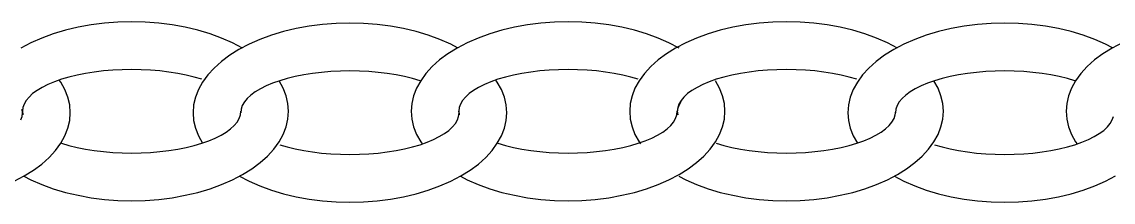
# Model space of a CAD drawing. Extents: x 88 to 321, y 172 to 272.
# Drawn here: x 233.08 to 260.57, y 259.59 to 264.13 of the extents above; entities that cross this region are included whole.
import ezdxf

# ---------------------------------------------------------------- set-up
doc = ezdxf.new("R2010")
doc.units = 0
doc.layers.get('0').update_dxf_attribs({"linetype": 'CONTINUOUS'})

msp = doc.modelspace()

# ---------------------------------------------------------------- linework, layer by layer
at = {"color": 7, "linetype": 'CONTINUOUS'}
for p, q in [((235.849, 264.128), (235.504, 264.12)), ((236.193, 264.12), (235.849, 264.128)), ((246.841, 264.128), (246.496, 264.12)), ((247.185, 264.12), (246.841, 264.128)), ((252.341, 264.128), (251.996, 264.12)), ((252.685, 264.12), (252.341, 264.128)), ((234.179, 263.917), (233.874, 263.827)), ((234.498, 263.993), (234.179, 263.917)), ((234.826, 264.052), (234.498, 263.993)), ((235.163, 264.094), (234.826, 264.052)), ((235.504, 264.12), (235.163, 264.094)), ((236.535, 264.094), (236.193, 264.12)), ((236.871, 264.052), (236.535, 264.094)), ((237.2, 263.993), (236.871, 264.052)), ((237.518, 263.917), (237.2, 263.993)), ((237.824, 263.827), (237.518, 263.917)), ((239.675, 263.882), (239.37, 263.791)), ((239.994, 263.957), (239.675, 263.882)), ((240.322, 264.016), (239.994, 263.957)), ((240.659, 264.058), (240.322, 264.016)), ((241, 264.084), (240.659, 264.058)), ((241.345, 264.092), (241, 264.084)), ((241.689, 264.084), (241.345, 264.092)), ((242.031, 264.058), (241.689, 264.084)), ((242.367, 264.016), (242.031, 264.058)), ((242.696, 263.957), (242.367, 264.016)), ((243.014, 263.882), (242.696, 263.957)), ((243.32, 263.791), (243.014, 263.882)), ((245.171, 263.917), (244.866, 263.827)), ((245.49, 263.993), (245.171, 263.917)), ((245.818, 264.052), (245.49, 263.993)), ((246.155, 264.094), (245.818, 264.052)), ((246.496, 264.12), (246.155, 264.094)), ((247.526, 264.094), (247.185, 264.12)), ((247.863, 264.052), (247.526, 264.094)), ((248.192, 263.993), (247.863, 264.052)), ((248.51, 263.917), (248.192, 263.993)), ((248.816, 263.827), (248.51, 263.917)), ((250.671, 263.917), (250.366, 263.827)), ((250.99, 263.993), (250.671, 263.917)), ((251.318, 264.052), (250.99, 263.993)), ((251.655, 264.094), (251.318, 264.052)), ((251.996, 264.12), (251.655, 264.094)), ((253.026, 264.094), (252.685, 264.12)), ((253.363, 264.052), (253.026, 264.094)), ((253.692, 263.993), (253.363, 264.052)), ((254.01, 263.917), (253.692, 263.993)), ((254.316, 263.827), (254.01, 263.917)), ((256.167, 263.882), (255.861, 263.791)), ((256.485, 263.957), (256.167, 263.882)), ((256.814, 264.016), (256.485, 263.957)), ((257.151, 264.058), (256.814, 264.016)), ((257.492, 264.084), (257.151, 264.058)), ((257.836, 264.092), (257.492, 264.084)), ((258.181, 264.084), (257.836, 264.092)), ((258.522, 264.058), (258.181, 264.084)), ((258.859, 264.016), (258.522, 264.058)), ((259.187, 263.957), (258.859, 264.016)), ((259.506, 263.882), (259.187, 263.957)), ((259.811, 263.791), (259.506, 263.882)), ((233.31, 263.602), (233.056, 263.469)), ((233.583, 263.721), (233.31, 263.602)), ((233.874, 263.827), (233.583, 263.721)), ((238.114, 263.721), (237.824, 263.827)), ((238.388, 263.602), (238.114, 263.721)), ((238.642, 263.469), (238.388, 263.602)), ((239.079, 263.685), (238.806, 263.566)), ((239.37, 263.791), (239.079, 263.685)), ((243.61, 263.685), (243.32, 263.791)), ((243.884, 263.566), (243.61, 263.685)), ((244.302, 263.602), (244.047, 263.469)), ((244.575, 263.721), (244.302, 263.602)), ((244.866, 263.827), (244.575, 263.721)), ((249.106, 263.721), (248.816, 263.827)), ((249.38, 263.602), (249.106, 263.721)), ((249.634, 263.469), (249.38, 263.602)), ((249.802, 263.602), (249.547, 263.469)), ((250.075, 263.721), (249.802, 263.602)), ((250.366, 263.827), (250.075, 263.721)), ((254.606, 263.721), (254.316, 263.827)), ((254.88, 263.602), (254.606, 263.721)), ((255.134, 263.469), (254.88, 263.602)), ((255.571, 263.685), (255.297, 263.566)), ((255.861, 263.791), (255.571, 263.685)), ((260.102, 263.685), (259.811, 263.791)), ((260.375, 263.566), (260.102, 263.685)), ((260.793, 263.602), (260.539, 263.469)), ((238.552, 263.433), (238.319, 263.289)), ((238.806, 263.566), (238.552, 263.433)), ((243.815, 263.324), (243.605, 263.169)), ((244.047, 263.469), (243.815, 263.324)), ((244.058, 263.475), (243.884, 263.566)), ((249.315, 263.324), (249.105, 263.169)), ((249.547, 263.469), (249.315, 263.324)), ((255.043, 263.433), (254.811, 263.289)), ((255.297, 263.566), (255.043, 263.433)), ((260.306, 263.324), (260.097, 263.169)), ((260.539, 263.469), (260.306, 263.324)), ((260.55, 263.475), (260.375, 263.566)), ((238.109, 263.133), (237.924, 262.967)), ((238.319, 263.289), (238.109, 263.133)), ((243.605, 263.169), (243.42, 263.003)), ((249.105, 263.169), (248.92, 263.003)), ((254.601, 263.133), (254.416, 262.967)), ((254.811, 263.289), (254.601, 263.133)), ((260.097, 263.169), (259.912, 263.003)), ((234.474, 262.788), (234.271, 262.738)), ((234.687, 262.83), (234.474, 262.788)), ((234.908, 262.865), (234.687, 262.83)), ((235.137, 262.892), (234.908, 262.865)), ((235.371, 262.912), (235.137, 262.892)), ((235.609, 262.924), (235.371, 262.912)), ((235.849, 262.928), (235.609, 262.924)), ((236.088, 262.924), (235.849, 262.928)), ((236.326, 262.912), (236.088, 262.924)), ((236.56, 262.892), (236.326, 262.912)), ((236.789, 262.865), (236.56, 262.892)), ((237.011, 262.83), (236.789, 262.865)), ((237.224, 262.788), (237.011, 262.83)), ((237.426, 262.738), (237.224, 262.788)), ((237.765, 262.793), (237.633, 262.612)), ((237.924, 262.967), (237.765, 262.793)), ((239.97, 262.752), (239.767, 262.702)), ((240.182, 262.794), (239.97, 262.752)), ((240.404, 262.829), (240.182, 262.794)), ((240.633, 262.857), (240.404, 262.829)), ((240.867, 262.876), (240.633, 262.857)), ((241.105, 262.888), (240.867, 262.876)), ((241.345, 262.892), (241.105, 262.888)), ((241.584, 262.888), (241.345, 262.892)), ((241.822, 262.876), (241.584, 262.888)), ((242.056, 262.857), (241.822, 262.876)), ((242.285, 262.829), (242.056, 262.857)), ((242.507, 262.794), (242.285, 262.829)), ((242.72, 262.752), (242.507, 262.794)), ((242.922, 262.702), (242.72, 262.752)), ((243.261, 262.829), (243.129, 262.648)), ((243.42, 263.003), (243.261, 262.829)), ((245.466, 262.788), (245.263, 262.738)), ((245.678, 262.83), (245.466, 262.788)), ((245.9, 262.865), (245.678, 262.83)), ((246.129, 262.892), (245.9, 262.865)), ((246.363, 262.912), (246.129, 262.892)), ((246.601, 262.924), (246.363, 262.912)), ((246.841, 262.928), (246.601, 262.924)), ((247.08, 262.924), (246.841, 262.928)), ((247.318, 262.912), (247.08, 262.924)), ((247.552, 262.892), (247.318, 262.912)), ((247.781, 262.865), (247.552, 262.892)), ((248.003, 262.83), (247.781, 262.865)), ((248.216, 262.788), (248.003, 262.83)), ((248.418, 262.738), (248.216, 262.788)), ((248.761, 262.829), (248.629, 262.648)), ((248.92, 263.003), (248.761, 262.829)), ((250.966, 262.788), (250.763, 262.738)), ((251.178, 262.83), (250.966, 262.788)), ((251.4, 262.865), (251.178, 262.83)), ((251.629, 262.892), (251.4, 262.865)), ((251.863, 262.912), (251.629, 262.892)), ((252.101, 262.924), (251.863, 262.912)), ((252.341, 262.928), (252.101, 262.924)), ((252.58, 262.924), (252.341, 262.928)), ((252.818, 262.912), (252.58, 262.924)), ((253.052, 262.892), (252.818, 262.912)), ((253.281, 262.865), (253.052, 262.892)), ((253.503, 262.83), (253.281, 262.865)), ((253.716, 262.788), (253.503, 262.83)), ((253.918, 262.738), (253.716, 262.788)), ((254.257, 262.793), (254.125, 262.612)), ((254.416, 262.967), (254.257, 262.793)), ((256.461, 262.752), (256.259, 262.702)), ((256.674, 262.794), (256.461, 262.752)), ((256.896, 262.829), (256.674, 262.794)), ((257.125, 262.857), (256.896, 262.829)), ((257.359, 262.876), (257.125, 262.857)), ((257.597, 262.888), (257.359, 262.876)), ((257.836, 262.892), (257.597, 262.888)), ((258.076, 262.888), (257.836, 262.892)), ((258.314, 262.876), (258.076, 262.888)), ((258.548, 262.857), (258.314, 262.876)), ((258.777, 262.829), (258.548, 262.857)), ((258.999, 262.794), (258.777, 262.829)), ((259.211, 262.752), (258.999, 262.794)), ((259.414, 262.702), (259.211, 262.752)), ((259.752, 262.829), (259.621, 262.648)), ((259.912, 263.003), (259.752, 262.829)), ((233.596, 262.48), (233.467, 262.403)), ((233.742, 262.553), (233.596, 262.48)), ((233.904, 262.621), (233.742, 262.553)), ((234.081, 262.683), (233.904, 262.621)), ((234.065, 262.612), (234.027, 262.664)), ((234.168, 262.425), (234.065, 262.612)), ((234.271, 262.738), (234.081, 262.683)), ((237.616, 262.683), (237.426, 262.738)), ((237.633, 262.612), (237.529, 262.425)), ((239.238, 262.517), (239.092, 262.445)), ((239.4, 262.585), (239.238, 262.517)), ((239.577, 262.647), (239.4, 262.585)), ((239.664, 262.461), (239.561, 262.648)), ((239.767, 262.702), (239.577, 262.647)), ((243.112, 262.647), (242.922, 262.702)), ((243.129, 262.648), (243.025, 262.461)), ((244.588, 262.48), (244.459, 262.403)), ((244.734, 262.553), (244.588, 262.48)), ((244.896, 262.621), (244.734, 262.553)), ((245.073, 262.683), (244.896, 262.621)), ((245.056, 262.612), (245.019, 262.664)), ((245.16, 262.425), (245.056, 262.612)), ((245.263, 262.738), (245.073, 262.683)), ((248.608, 262.683), (248.418, 262.738)), ((248.629, 262.648), (248.525, 262.461)), ((250.088, 262.48), (249.959, 262.403)), ((250.234, 262.553), (250.088, 262.48)), ((250.396, 262.621), (250.234, 262.553)), ((250.573, 262.683), (250.396, 262.621)), ((250.656, 262.461), (250.552, 262.648)), ((250.763, 262.738), (250.573, 262.683)), ((254.108, 262.683), (253.918, 262.738)), ((254.125, 262.612), (254.021, 262.425)), ((255.73, 262.517), (255.584, 262.445)), ((255.892, 262.585), (255.73, 262.517)), ((256.069, 262.647), (255.892, 262.585)), ((256.156, 262.461), (256.052, 262.648)), ((256.259, 262.702), (256.069, 262.647)), ((259.604, 262.647), (259.414, 262.702)), ((259.621, 262.648), (259.517, 262.461)), ((259.617, 262.642), (259.604, 262.647)), ((233.265, 262.237), (233.192, 262.15)), ((233.356, 262.322), (233.265, 262.237)), ((233.467, 262.403), (233.356, 262.322)), ((234.243, 262.233), (234.168, 262.425)), ((234.288, 262.038), (234.243, 262.233)), ((237.455, 262.233), (237.41, 262.038)), ((237.529, 262.425), (237.455, 262.233)), ((238.76, 262.202), (238.688, 262.114)), ((238.852, 262.286), (238.76, 262.202)), ((238.963, 262.367), (238.852, 262.286)), ((239.092, 262.445), (238.963, 262.367)), ((239.739, 262.269), (239.664, 262.461)), ((239.784, 262.074), (239.739, 262.269)), ((242.951, 262.269), (242.906, 262.074)), ((243.025, 262.461), (242.951, 262.269)), ((244.256, 262.237), (244.184, 262.15)), ((244.348, 262.322), (244.256, 262.237)), ((244.459, 262.403), (244.348, 262.322)), ((245.235, 262.233), (245.16, 262.425)), ((245.28, 262.038), (245.235, 262.233)), ((248.451, 262.269), (248.406, 262.074)), ((248.525, 262.461), (248.451, 262.269)), ((249.756, 262.237), (249.684, 262.15)), ((249.848, 262.322), (249.756, 262.237)), ((249.959, 262.403), (249.848, 262.322)), ((250.731, 262.269), (250.656, 262.461)), ((250.775, 262.074), (250.731, 262.269)), ((253.946, 262.233), (253.901, 262.038)), ((254.021, 262.425), (253.946, 262.233)), ((255.252, 262.202), (255.18, 262.114)), ((255.344, 262.286), (255.252, 262.202)), ((255.455, 262.367), (255.344, 262.286)), ((255.584, 262.445), (255.455, 262.367)), ((256.231, 262.269), (256.156, 262.461)), ((256.275, 262.074), (256.231, 262.269)), ((259.442, 262.269), (259.397, 262.074)), ((259.517, 262.461), (259.442, 262.269)), ((233.103, 261.842), (233.092, 261.934)), ((233.109, 261.97), (233.099, 261.878)), ((233.14, 262.061), (233.109, 261.97)), ((233.192, 262.15), (233.14, 262.061)), ((234.303, 261.842), (234.288, 262.038)), ((237.41, 262.038), (237.395, 261.842)), ((238.605, 261.934), (238.595, 261.842)), ((238.636, 262.025), (238.605, 261.934)), ((238.688, 262.114), (238.636, 262.025)), ((239.799, 261.878), (239.784, 262.074)), ((242.906, 262.074), (242.891, 261.878)), ((244.101, 261.97), (244.091, 261.878)), ((244.132, 262.061), (244.101, 261.97)), ((244.184, 262.15), (244.132, 262.061)), ((245.295, 261.842), (245.28, 262.038)), ((248.406, 262.074), (248.391, 261.878)), ((249.597, 261.934), (249.586, 261.842)), ((249.601, 261.97), (249.591, 261.878)), ((249.628, 262.025), (249.597, 261.934)), ((249.632, 262.061), (249.601, 261.97)), ((249.68, 262.114), (249.628, 262.025)), ((249.684, 262.15), (249.632, 262.061)), ((250.791, 261.878), (250.775, 262.074)), ((253.901, 262.038), (253.886, 261.842)), ((255.097, 261.934), (255.086, 261.842)), ((255.128, 262.025), (255.097, 261.934)), ((255.18, 262.114), (255.128, 262.025)), ((256.291, 261.878), (256.275, 262.074)), ((259.397, 262.074), (259.382, 261.878)), ((233.061, 261.66), (233.092, 261.751)), ((233.092, 261.751), (233.103, 261.842)), ((233.099, 261.878), (233.109, 261.787)), ((234.288, 261.646), (234.303, 261.842)), ((237.395, 261.842), (237.41, 261.646)), ((238.505, 261.606), (238.557, 261.696)), ((238.557, 261.696), (238.588, 261.787)), ((238.588, 261.787), (238.599, 261.878)), ((239.739, 261.488), (239.784, 261.682)), ((239.784, 261.682), (239.799, 261.878)), ((242.891, 261.878), (242.906, 261.682)), ((242.906, 261.682), (242.951, 261.488)), ((244.001, 261.571), (244.053, 261.66)), ((244.053, 261.66), (244.084, 261.751)), ((244.084, 261.751), (244.095, 261.842)), ((244.091, 261.878), (244.101, 261.787)), ((244.095, 261.842), (244.091, 261.878)), ((245.28, 261.646), (245.295, 261.842)), ((248.391, 261.878), (248.406, 261.682)), ((248.406, 261.682), (248.451, 261.488)), ((249.497, 261.606), (249.549, 261.696)), ((249.549, 261.696), (249.58, 261.787)), ((249.58, 261.787), (249.591, 261.878)), ((249.591, 261.878), (249.601, 261.787)), ((249.595, 261.842), (249.591, 261.878)), ((250.731, 261.488), (250.775, 261.682)), ((250.775, 261.682), (250.791, 261.878)), ((253.886, 261.842), (253.901, 261.646)), ((254.997, 261.606), (255.049, 261.696)), ((255.049, 261.696), (255.08, 261.787)), ((255.08, 261.787), (255.091, 261.878)), ((256.231, 261.488), (256.275, 261.682)), ((256.275, 261.682), (256.291, 261.878)), ((259.382, 261.878), (259.397, 261.682)), ((259.397, 261.682), (259.442, 261.488)), ((260.493, 261.571), (260.545, 261.66)), ((260.545, 261.66), (260.576, 261.751)), ((234.168, 261.26), (234.243, 261.452)), ((234.243, 261.452), (234.288, 261.646)), ((237.41, 261.646), (237.455, 261.452)), ((237.455, 261.452), (237.529, 261.26)), ((238.23, 261.353), (238.341, 261.434)), ((238.341, 261.434), (238.433, 261.519)), ((238.433, 261.519), (238.505, 261.606)), ((239.664, 261.296), (239.739, 261.488)), ((242.951, 261.488), (243.025, 261.296)), ((243.726, 261.317), (243.837, 261.399)), ((243.837, 261.399), (243.929, 261.483)), ((243.929, 261.483), (244.001, 261.571)), ((245.16, 261.26), (245.235, 261.452)), ((245.235, 261.452), (245.28, 261.646)), ((248.451, 261.488), (248.525, 261.296)), ((249.222, 261.353), (249.333, 261.434)), ((249.333, 261.434), (249.425, 261.519)), ((249.425, 261.519), (249.497, 261.606)), ((250.656, 261.296), (250.731, 261.488)), ((253.901, 261.646), (253.946, 261.452)), ((253.946, 261.452), (254.021, 261.26)), ((254.722, 261.353), (254.833, 261.434)), ((254.833, 261.434), (254.925, 261.519)), ((254.925, 261.519), (254.997, 261.606)), ((256.156, 261.296), (256.231, 261.488)), ((259.442, 261.488), (259.517, 261.296)), ((260.218, 261.317), (260.329, 261.399)), ((260.329, 261.399), (260.421, 261.483)), ((260.421, 261.483), (260.493, 261.571)), ((234.065, 261.073), (234.168, 261.26)), ((237.529, 261.26), (237.633, 261.073)), ((237.616, 261.074), (237.793, 261.136)), ((237.793, 261.136), (237.955, 261.203)), ((237.955, 261.203), (238.101, 261.276)), ((238.101, 261.276), (238.23, 261.353)), ((239.429, 260.927), (239.561, 261.109)), ((239.561, 261.109), (239.664, 261.296)), ((243.025, 261.296), (243.129, 261.109)), ((243.112, 261.038), (243.289, 261.1)), ((243.129, 261.109), (243.166, 261.057)), ((243.289, 261.1), (243.451, 261.167)), ((243.451, 261.167), (243.597, 261.24)), ((243.597, 261.24), (243.726, 261.317)), ((245.056, 261.073), (245.16, 261.26)), ((248.525, 261.296), (248.629, 261.109)), ((248.608, 261.074), (248.785, 261.136)), ((248.629, 261.109), (248.666, 261.057)), ((248.785, 261.136), (248.947, 261.203)), ((248.947, 261.203), (249.093, 261.276)), ((249.093, 261.276), (249.222, 261.353)), ((250.42, 260.927), (250.552, 261.109)), ((250.552, 261.109), (250.656, 261.296)), ((254.021, 261.26), (254.125, 261.073)), ((254.108, 261.074), (254.285, 261.136)), ((254.285, 261.136), (254.447, 261.203)), ((254.447, 261.203), (254.593, 261.276)), ((254.593, 261.276), (254.722, 261.353)), ((255.92, 260.927), (256.052, 261.109)), ((256.052, 261.109), (256.156, 261.296)), ((259.517, 261.296), (259.621, 261.109)), ((259.604, 261.038), (259.781, 261.1)), ((259.621, 261.109), (259.658, 261.057)), ((259.781, 261.1), (259.943, 261.167)), ((259.943, 261.167), (260.089, 261.24)), ((260.089, 261.24), (260.218, 261.317)), ((233.774, 260.717), (233.933, 260.891)), ((233.933, 260.891), (234.065, 261.073)), ((234.081, 261.074), (234.271, 261.018)), ((234.271, 261.018), (234.474, 260.969)), ((234.474, 260.969), (234.687, 260.927)), ((234.687, 260.927), (234.908, 260.892)), ((234.908, 260.892), (235.137, 260.864)), ((235.137, 260.864), (235.371, 260.844)), ((235.371, 260.844), (235.609, 260.832)), ((235.609, 260.832), (235.849, 260.828)), ((235.849, 260.828), (236.088, 260.832)), ((236.088, 260.832), (236.326, 260.844)), ((236.326, 260.844), (236.56, 260.864)), ((236.56, 260.864), (236.789, 260.892)), ((236.789, 260.892), (237.011, 260.927)), ((237.011, 260.927), (237.224, 260.969)), ((237.224, 260.969), (237.426, 261.018)), ((237.426, 261.018), (237.616, 261.074)), ((239.27, 260.753), (239.429, 260.927)), ((239.577, 261.038), (239.767, 260.982)), ((239.767, 260.982), (239.97, 260.933)), ((239.97, 260.933), (240.182, 260.891)), ((240.182, 260.891), (240.404, 260.856)), ((240.404, 260.856), (240.633, 260.828)), ((240.633, 260.828), (240.867, 260.808)), ((241.822, 260.808), (242.056, 260.828)), ((242.056, 260.828), (242.285, 260.856)), ((242.285, 260.856), (242.507, 260.891)), ((242.507, 260.891), (242.72, 260.933)), ((242.72, 260.933), (242.922, 260.982)), ((242.922, 260.982), (243.112, 261.038)), ((244.765, 260.717), (244.925, 260.891)), ((244.925, 260.891), (245.056, 261.073)), ((245.073, 261.074), (245.263, 261.018)), ((245.263, 261.018), (245.466, 260.969)), ((245.466, 260.969), (245.678, 260.927)), ((245.678, 260.927), (245.9, 260.892)), ((245.9, 260.892), (246.129, 260.864)), ((246.129, 260.864), (246.363, 260.844)), ((246.363, 260.844), (246.601, 260.832)), ((246.601, 260.832), (246.841, 260.828)), ((246.841, 260.828), (247.08, 260.832)), ((247.08, 260.832), (247.318, 260.844)), ((247.318, 260.844), (247.552, 260.864)), ((247.552, 260.864), (247.781, 260.892)), ((247.781, 260.892), (248.003, 260.927)), ((248.003, 260.927), (248.216, 260.969)), ((248.216, 260.969), (248.418, 261.018)), ((248.418, 261.018), (248.608, 261.074)), ((250.261, 260.753), (250.42, 260.927)), ((250.573, 261.074), (250.763, 261.018)), ((250.763, 261.018), (250.966, 260.969)), ((250.966, 260.969), (251.178, 260.927)), ((251.178, 260.927), (251.4, 260.892)), ((251.4, 260.892), (251.629, 260.864)), ((251.629, 260.864), (251.863, 260.844)), ((251.863, 260.844), (252.101, 260.832)), ((252.101, 260.832), (252.341, 260.828)), ((252.341, 260.828), (252.58, 260.832)), ((252.58, 260.832), (252.818, 260.844)), ((252.818, 260.844), (253.052, 260.864)), ((253.052, 260.864), (253.281, 260.892)), ((253.281, 260.892), (253.503, 260.927)), ((253.503, 260.927), (253.716, 260.969)), ((253.716, 260.969), (253.918, 261.018)), ((253.918, 261.018), (254.108, 261.074)), ((255.761, 260.753), (255.92, 260.927)), ((256.069, 261.038), (256.259, 260.982)), ((256.259, 260.982), (256.461, 260.933)), ((256.461, 260.933), (256.674, 260.891)), ((256.674, 260.891), (256.896, 260.856)), ((256.896, 260.856), (257.125, 260.828)), ((257.125, 260.828), (257.359, 260.808)), ((258.314, 260.808), (258.548, 260.828)), ((258.548, 260.828), (258.777, 260.856)), ((258.777, 260.856), (258.999, 260.891)), ((258.999, 260.891), (259.211, 260.933)), ((259.211, 260.933), (259.414, 260.982)), ((259.414, 260.982), (259.604, 261.038)), ((233.379, 260.396), (233.588, 260.552)), ((233.588, 260.552), (233.774, 260.717)), ((238.875, 260.432), (239.084, 260.588)), ((239.084, 260.588), (239.27, 260.753)), ((240.867, 260.808), (241.105, 260.796)), ((241.105, 260.796), (241.345, 260.792)), ((241.345, 260.792), (241.584, 260.796)), ((241.584, 260.796), (241.822, 260.808)), ((244.37, 260.396), (244.58, 260.552)), ((244.58, 260.552), (244.765, 260.717)), ((249.866, 260.432), (250.076, 260.588)), ((250.076, 260.588), (250.261, 260.753)), ((255.366, 260.432), (255.576, 260.588)), ((255.576, 260.588), (255.761, 260.753)), ((257.359, 260.808), (257.597, 260.796)), ((257.597, 260.796), (257.836, 260.792)), ((257.836, 260.792), (258.076, 260.796)), ((258.076, 260.796), (258.314, 260.808)), ((233.146, 260.251), (233.379, 260.396)), ((238.388, 260.155), (238.642, 260.287)), ((238.642, 260.287), (238.875, 260.432)), ((244.138, 260.251), (244.37, 260.396)), ((249.38, 260.155), (249.634, 260.287)), ((249.634, 260.287), (249.866, 260.432)), ((254.88, 260.155), (255.134, 260.287)), ((255.134, 260.287), (255.366, 260.432)), ((232.892, 260.119), (233.146, 260.251)), ((233.135, 260.246), (233.31, 260.155)), ((233.31, 260.155), (233.583, 260.035)), ((233.583, 260.035), (233.874, 259.93)), ((237.824, 259.93), (238.114, 260.035)), ((238.114, 260.035), (238.388, 260.155)), ((238.552, 260.251), (238.806, 260.119)), ((238.806, 260.119), (239.079, 259.999)), ((243.61, 259.999), (243.884, 260.119)), ((243.884, 260.119), (244.138, 260.251)), ((244.128, 260.245), (244.302, 260.155)), ((244.302, 260.155), (244.575, 260.035)), ((244.575, 260.035), (244.866, 259.93)), ((248.816, 259.93), (249.106, 260.035)), ((249.106, 260.035), (249.38, 260.155)), ((249.628, 260.245), (249.802, 260.155)), ((249.802, 260.155), (250.075, 260.035)), ((250.075, 260.035), (250.366, 259.93)), ((254.316, 259.93), (254.606, 260.035)), ((254.606, 260.035), (254.88, 260.155)), ((255.043, 260.251), (255.297, 260.119)), ((255.297, 260.119), (255.571, 259.999)), ((260.102, 259.999), (260.375, 260.119)), ((260.375, 260.119), (260.63, 260.251)), ((233.874, 259.93), (234.179, 259.839)), ((234.179, 259.839), (234.498, 259.764)), ((234.498, 259.764), (234.826, 259.705)), ((236.871, 259.705), (237.2, 259.764)), ((237.2, 259.764), (237.518, 259.839)), ((237.518, 259.839), (237.824, 259.93)), ((239.079, 259.999), (239.37, 259.894)), ((239.37, 259.894), (239.675, 259.803)), ((239.675, 259.803), (239.994, 259.728)), ((239.994, 259.728), (240.322, 259.669)), ((242.367, 259.669), (242.696, 259.728)), ((242.696, 259.728), (243.014, 259.803)), ((243.014, 259.803), (243.32, 259.894)), ((243.32, 259.894), (243.61, 259.999)), ((244.866, 259.93), (245.171, 259.839)), ((245.171, 259.839), (245.49, 259.764)), ((245.49, 259.764), (245.818, 259.705)), ((247.863, 259.705), (248.192, 259.764)), ((248.192, 259.764), (248.51, 259.839)), ((248.51, 259.839), (248.816, 259.93)), ((250.366, 259.93), (250.671, 259.839)), ((250.671, 259.839), (250.99, 259.764)), ((250.99, 259.764), (251.318, 259.705)), ((253.363, 259.705), (253.692, 259.764)), ((253.692, 259.764), (254.01, 259.839)), ((254.01, 259.839), (254.316, 259.93)), ((255.571, 259.999), (255.861, 259.894)), ((255.861, 259.894), (256.167, 259.803)), ((256.167, 259.803), (256.485, 259.728)), ((256.485, 259.728), (256.814, 259.669)), ((258.859, 259.669), (259.187, 259.728)), ((259.187, 259.728), (259.506, 259.803)), ((259.506, 259.803), (259.811, 259.894)), ((259.811, 259.894), (260.102, 259.999)), ((234.826, 259.705), (235.163, 259.662)), ((235.163, 259.662), (235.504, 259.637)), ((235.504, 259.637), (235.849, 259.628)), ((235.849, 259.628), (236.193, 259.637)), ((236.193, 259.637), (236.535, 259.662)), ((236.535, 259.662), (236.871, 259.705)), ((240.322, 259.669), (240.659, 259.627)), ((240.659, 259.627), (241, 259.601)), ((241, 259.601), (241.345, 259.592)), ((241.345, 259.592), (241.689, 259.601)), ((241.689, 259.601), (242.031, 259.627)), ((242.031, 259.627), (242.367, 259.669)), ((245.818, 259.705), (246.155, 259.662)), ((246.155, 259.662), (246.496, 259.637)), ((246.496, 259.637), (246.841, 259.628)), ((246.841, 259.628), (247.185, 259.637)), ((247.185, 259.637), (247.526, 259.662)), ((247.526, 259.662), (247.863, 259.705)), ((251.318, 259.705), (251.655, 259.662)), ((251.655, 259.662), (251.996, 259.637)), ((251.996, 259.637), (252.341, 259.628)), ((252.341, 259.628), (252.685, 259.637)), ((252.685, 259.637), (253.026, 259.662)), ((253.026, 259.662), (253.363, 259.705)), ((256.814, 259.669), (257.151, 259.627)), ((257.151, 259.627), (257.492, 259.601)), ((257.492, 259.601), (257.836, 259.592)), ((257.836, 259.592), (258.181, 259.601)), ((258.181, 259.601), (258.522, 259.627)), ((258.522, 259.627), (258.859, 259.669))]:
    msp.add_line(p, q, dxfattribs=at)

doc.saveas('drawing.dxf')
